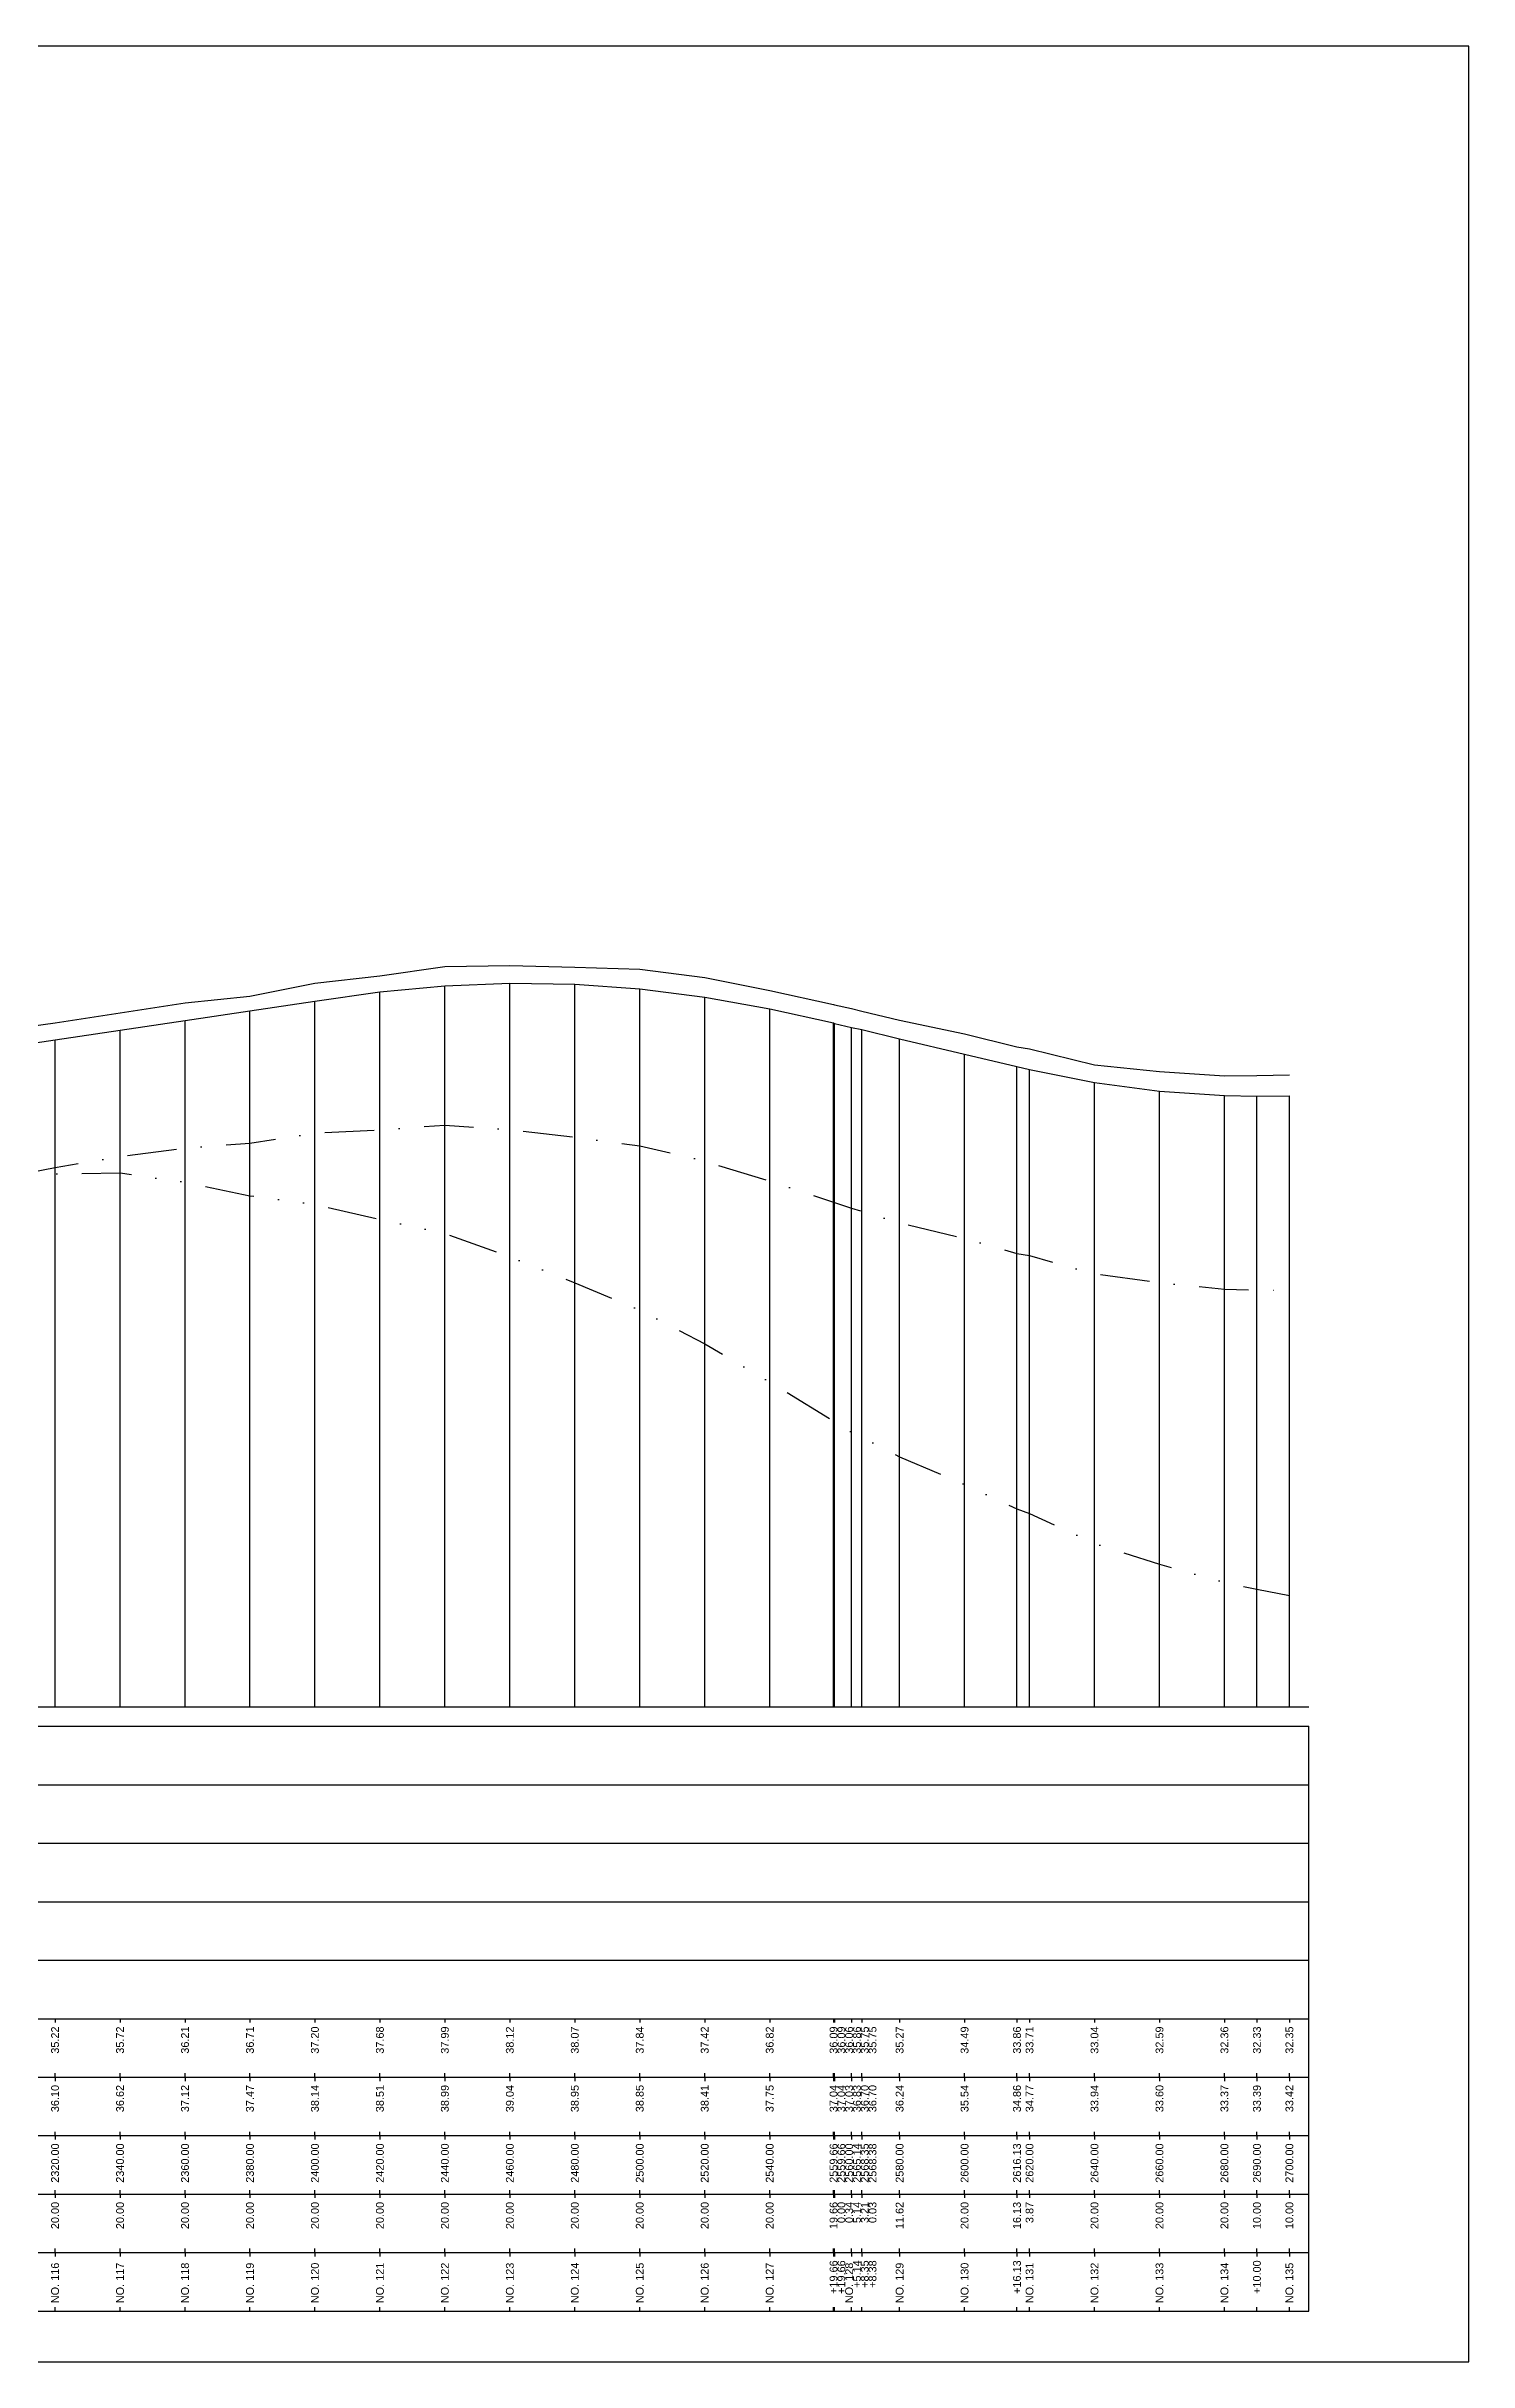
# Model space of a CAD drawing. Header units: millimetres. Extents: x -105495 to 3444, y -108190 to 2013.
# Drawn here: x 1357 to 1722, y -37996 to -37402 of the extents above; entities that cross this region are included whole.
import ezdxf
from ezdxf.enums import TextEntityAlignment as Align

# ---------------------------------------------------------------- set-up
doc = ezdxf.new("R2010")
doc.units = ezdxf.units.MM
doc.linetypes.add('DASHDOT', pattern=[25.4, 12.7, -6.35, 0, -6.35])
doc.linetypes.add('DIVIDE', pattern=[31.75, 12.7, -6.35, 0, -6.35, 0, -6.35])
for name, color, linetype in [('KZ_종단_계획선', 1, 'Continuous'), ('KZ_종단_도각', 7, 'Continuous'), ('KZ_종단_수직선', 7, 'Continuous'), ('KZ_종단_암선1', 56, 'DASHDOT'), ('KZ_종단_암선2', 4, 'DIVIDE'), ('KZ_종단_지반선', 3, 'Continuous'), ('KZ_종단_테이블문자', 7, 'Continuous'), ('KZ_종단_테이블선', 7, 'Continuous')]:
    doc.layers.add(name, color=color, linetype=linetype)
doc.styles.get("Standard").update_dxf_attribs({"font": 'arial.ttf'})

msp = doc.modelspace()

# ---------------------------------------------------------------- linework, layer by layer
at = {"layer": 'KZ_종단_계획선'}
msp.add_lwpolyline([(1342.67, -37659.37), (1359.33, -37656.89), (1376, -37654.4), (1392.67, -37651.94), (1409.33, -37649.46), (1426, -37646.98), (1442.67, -37644.61), (1459.33, -37643.04), (1476, -37642.38), (1492.67, -37642.64), (1509.33, -37643.82), (1526, -37645.9), (1542.67, -37648.91), (1559.05, -37652.56), (1559.05, -37652.56), (1559.33, -37652.71), (1563.62, -37653.72), (1566.29, -37654.26), (1566.32, -37654.27), (1576, -37656.63), (1592.67, -37660.55), (1606.11, -37663.71), (1609.33, -37664.46), (1626, -37667.82), (1642.67, -37670.07), (1659.33, -37671.2), (1667.67, -37671.36), (1676, -37671.23), (1676, -37671.23)], dxfattribs=at)
at = {"layer": 'KZ_종단_도각'}
msp.add_lwpolyline([(881, -37996), (1722, -37996), (1722, -37402), (881, -37402)], close=True, dxfattribs=at)
at = {"layer": 'KZ_종단_수직선'}
for p, q in [((1426, -37828), (1426, -37646.98)), ((1442.67, -37828), (1442.67, -37644.61)), ((1459.33, -37828), (1459.33, -37643.04)), ((1476, -37828), (1476, -37642.38)), ((1492.67, -37828), (1492.67, -37642.64)), ((1509.33, -37828), (1509.33, -37643.82)), ((1526, -37828), (1526, -37645.9)), ((1392.67, -37828), (1392.67, -37651.94)), ((1409.33, -37828), (1409.33, -37649.46)), ((1542.67, -37828), (1542.67, -37648.91)), ((1559.05, -37828), (1559.05, -37652.56)), ((1559.05, -37828), (1559.05, -37652.56)), ((1559.33, -37828), (1559.33, -37652.71)), ((1359.33, -37828), (1359.33, -37656.89)), ((1376, -37828), (1376, -37654.4)), ((1563.62, -37828), (1563.62, -37653.72)), ((1566.29, -37828), (1566.29, -37654.26)), ((1566.32, -37828), (1566.32, -37654.27)), ((1576, -37828), (1576, -37656.63)), ((1592.67, -37828), (1592.67, -37660.55)), ((1606.11, -37828), (1606.11, -37663.71)), ((1609.33, -37828), (1609.33, -37664.46)), ((1626, -37828), (1626, -37667.82)), ((1642.67, -37828), (1642.67, -37670.07)), ((1659.33, -37828), (1659.33, -37671.2)), ((1667.67, -37828), (1667.67, -37671.36)), ((1676, -37828), (1676, -37671.23))]:
    msp.add_line(p, q, dxfattribs=at)
at = {"layer": 'KZ_종단_암선1', "flags": 128}
msp.add_lwpolyline([(926, -37717.6), (942.67, -37719.37), (959.33, -37721.7), (976, -37723.82), (992.67, -37725.35), (1009.33, -37727.67), (1026, -37729.95), (1042.67, -37732.53), (1054.39, -37733.4), (1054.39, -37733.4), (1054.39, -37733.4), (1054.39, -37733.4), (1054.39, -37733.4), (1054.39, -37733.4), (1057.16, -37733.6), (1057.16, -37733.6), (1057.16, -37733.6), (1057.16, -37733.6), (1059.33, -37733.76), (1059.93, -37733.83), (1059.93, -37733.83), (1059.93, -37733.83), (1059.93, -37733.83), (1059.93, -37733.83), (1059.93, -37733.83), (1064.07, -37734.28), (1076, -37734.41), (1092.67, -37734.46), (1109.33, -37733.01), (1126, -37731.78), (1142.67, -37734.8), (1159.33, -37729.69), (1176, -37728.52), (1192.67, -37726.07), (1209.33, -37722.2), (1226, -37714.87), (1242.67, -37711.8), (1259.33, -37708.76), (1276, -37705.66), (1292.67, -37703.21), (1309.33, -37700.52), (1326, -37696.36), (1342.67, -37692.87), (1359.33, -37689.66), (1376, -37686.78), (1392.67, -37684.61), (1409.33, -37683.4), (1426, -37680.83), (1442.67, -37679.94), (1459.33, -37678.75), (1476, -37679.88), (1492.67, -37681.86), (1509.33, -37684.06), (1526, -37687.99), (1542.67, -37693.12), (1559.05, -37698.53), (1559.05, -37698.53), (1559.33, -37698.62), (1563.62, -37700.09), (1566.29, -37700.89), (1566.32, -37700.89), (1576, -37703.79), (1592.67, -37707.85), (1606.11, -37711.67), (1609.33, -37712.24), (1626, -37716.91), (1642.67, -37719.14), (1659.33, -37720.84), (1667.67, -37721.04), (1676, -37721.15)], dxfattribs=at)
at = {"layer": 'KZ_종단_암선2', "flags": 128}
msp.add_lwpolyline([(926, -37734.99), (942.67, -37735.4), (959.33, -37736.41), (976, -37737.26), (992.67, -37737.6), (1009.33, -37738.81), (1026, -37740.07), (1042.67, -37741.72), (1054.39, -37742), (1054.39, -37742), (1054.39, -37742), (1054.39, -37742), (1054.39, -37742), (1054.39, -37742), (1057.16, -37742.06), (1057.16, -37742.06), (1057.16, -37742.06), (1057.16, -37742.06), (1059.33, -37742.12), (1059.93, -37742.15), (1059.93, -37742.15), (1059.93, -37742.15), (1059.93, -37742.15), (1059.93, -37742.15), (1059.93, -37742.15), (1064.07, -37742.41), (1076, -37742.02), (1092.67, -37741.43), (1109.33, -37739.44), (1126, -37737.77), (1142.67, -37740.45), (1159.33, -37735.09), (1176, -37733.74), (1192.67, -37731.14), (1209.33, -37727.15), (1226, -37719.69), (1242.67, -37716.48), (1259.33, -37713.25), (1276, -37709.89), (1292.67, -37707.05), (1309.33, -37702.59), (1326, -37696.75), (1342.67, -37693.91), (1359.33, -37691.26), (1376, -37691), (1392.67, -37693.42), (1409.33, -37696.89), (1426, -37699.07), (1442.67, -37702.96), (1459.33, -37706.58), (1476, -37712.51), (1492.67, -37719.25), (1509.33, -37726.2), (1526, -37734.84), (1542.67, -37744.65), (1559.05, -37754.64), (1559.05, -37754.64), (1559.33, -37754.81), (1563.62, -37757.47), (1566.29, -37758.85), (1566.32, -37758.86), (1576, -37763.86), (1592.67, -37770.96), (1606.11, -37777.24), (1609.33, -37778.39), (1626, -37786.1), (1642.67, -37791.37), (1659.33, -37796.11), (1667.67, -37797.83), (1676, -37799.48)], dxfattribs=at)
at = {"layer": 'KZ_종단_지반선', "flags": 128}
msp.add_lwpolyline([(1342.67, -37654.82), (1359.33, -37652.52), (1376, -37649.92), (1392.67, -37647.41), (1409.33, -37645.65), (1426, -37642.31), (1442.67, -37640.43), (1459.33, -37638.06), (1476, -37637.81), (1492.67, -37638.24), (1509.33, -37638.77), (1526, -37640.93), (1542.67, -37644.23), (1559.05, -37647.81), (1559.05, -37647.81), (1559.33, -37647.87), (1563.62, -37648.86), (1566.29, -37649.5), (1566.32, -37649.5), (1576, -37651.81), (1592.67, -37655.32), (1606.11, -37658.71), (1609.33, -37659.17), (1626, -37663.3), (1642.67, -37664.98), (1659.33, -37666.14), (1667.67, -37666.06), (1676, -37665.89)], dxfattribs=at)
at = {"layer": 'KZ_종단_테이블선'}
for p, q in [((906, -37828), (1681, -37828)), ((906, -37833), (1681, -37833)), ((1681, -37848), (1681, -37833)), ((906, -37848), (1681, -37848)), ((1681, -37863), (1681, -37848)), ((906, -37863), (1681, -37863)), ((1681, -37878), (1681, -37863)), ((906, -37878), (1681, -37878)), ((1681, -37893), (1681, -37878)), ((906, -37893), (1681, -37893)), ((1681, -37908), (1681, -37893)), ((906, -37908), (1681, -37908)), ((1359.33, -37908), (1359.33, -37909)), ((1376, -37908), (1376, -37909)), ((1392.67, -37908), (1392.67, -37909)), ((1409.33, -37908), (1409.33, -37909)), ((1426, -37908), (1426, -37909)), ((1442.67, -37908), (1442.67, -37909)), ((1459.33, -37908), (1459.33, -37909)), ((1476, -37908), (1476, -37909)), ((1492.67, -37908), (1492.67, -37909)), ((1509.33, -37908), (1509.33, -37909)), ((1526, -37908), (1526, -37909)), ((1542.67, -37908), (1542.67, -37909)), ((1559.05, -37908), (1559.05, -37909)), ((1559.05, -37908), (1559.05, -37909)), ((1559.33, -37908), (1559.33, -37909)), ((1563.62, -37908), (1563.62, -37909)), ((1566.29, -37908), (1566.29, -37909)), ((1566.32, -37908), (1566.32, -37909)), ((1576, -37908), (1576, -37909)), ((1592.67, -37908), (1592.67, -37909)), ((1606.11, -37908), (1606.11, -37909)), ((1609.33, -37908), (1609.33, -37909)), ((1626, -37908), (1626, -37909)), ((1642.67, -37908), (1642.67, -37909)), ((1659.33, -37908), (1659.33, -37909)), ((1667.67, -37908), (1667.67, -37909)), ((1676, -37908), (1676, -37909)), ((1681, -37923), (1681, -37908)), ((906, -37923), (1681, -37923)), ((1359.33, -37923), (1359.33, -37922)), ((1359.33, -37923), (1359.33, -37924)), ((1376, -37923), (1376, -37922)), ((1376, -37923), (1376, -37924)), ((1392.67, -37923), (1392.67, -37922)), ((1392.67, -37923), (1392.67, -37924)), ((1409.33, -37923), (1409.33, -37922)), ((1409.33, -37923), (1409.33, -37924)), ((1426, -37923), (1426, -37922)), ((1426, -37923), (1426, -37924)), ((1442.67, -37923), (1442.67, -37922)), ((1442.67, -37923), (1442.67, -37924)), ((1459.33, -37923), (1459.33, -37922)), ((1459.33, -37923), (1459.33, -37924)), ((1476, -37923), (1476, -37922)), ((1476, -37923), (1476, -37924)), ((1492.67, -37923), (1492.67, -37922)), ((1492.67, -37923), (1492.67, -37924)), ((1509.33, -37923), (1509.33, -37922)), ((1509.33, -37923), (1509.33, -37924)), ((1526, -37923), (1526, -37922)), ((1526, -37923), (1526, -37924)), ((1542.67, -37923), (1542.67, -37922)), ((1542.67, -37923), (1542.67, -37924)), ((1559.05, -37923), (1559.05, -37922)), ((1559.05, -37923), (1559.05, -37922)), ((1559.05, -37923), (1559.05, -37924)), ((1559.05, -37923), (1559.05, -37924)), ((1559.33, -37923), (1559.33, -37922)), ((1559.33, -37923), (1559.33, -37924)), ((1563.62, -37923), (1563.62, -37922)), ((1563.62, -37923), (1563.62, -37924)), ((1566.29, -37923), (1566.29, -37922)), ((1566.29, -37923), (1566.29, -37924)), ((1566.32, -37923), (1566.32, -37922)), ((1566.32, -37923), (1566.32, -37924)), ((1576, -37923), (1576, -37922)), ((1576, -37923), (1576, -37924)), ((1592.67, -37923), (1592.67, -37922)), ((1592.67, -37923), (1592.67, -37924)), ((1606.11, -37923), (1606.11, -37922)), ((1606.11, -37923), (1606.11, -37924)), ((1609.33, -37923), (1609.33, -37922)), ((1609.33, -37923), (1609.33, -37924)), ((1626, -37923), (1626, -37922)), ((1626, -37923), (1626, -37924)), ((1642.67, -37923), (1642.67, -37922)), ((1642.67, -37923), (1642.67, -37924)), ((1659.33, -37923), (1659.33, -37922)), ((1659.33, -37923), (1659.33, -37924)), ((1667.67, -37923), (1667.67, -37922)), ((1667.67, -37923), (1667.67, -37924)), ((1676, -37923), (1676, -37922)), ((1676, -37923), (1676, -37924)), ((1681, -37938), (1681, -37923)), ((906, -37938), (1681, -37938)), ((1359.33, -37938), (1359.33, -37937)), ((1359.33, -37938), (1359.33, -37939)), ((1376, -37938), (1376, -37937)), ((1376, -37938), (1376, -37939)), ((1392.67, -37938), (1392.67, -37937)), ((1392.67, -37938), (1392.67, -37939)), ((1409.33, -37938), (1409.33, -37937)), ((1409.33, -37938), (1409.33, -37939)), ((1426, -37938), (1426, -37937)), ((1426, -37938), (1426, -37939)), ((1442.67, -37938), (1442.67, -37937)), ((1442.67, -37938), (1442.67, -37939)), ((1459.33, -37938), (1459.33, -37937)), ((1459.33, -37938), (1459.33, -37939)), ((1476, -37938), (1476, -37937)), ((1476, -37938), (1476, -37939)), ((1492.67, -37938), (1492.67, -37937)), ((1492.67, -37938), (1492.67, -37939)), ((1509.33, -37938), (1509.33, -37937)), ((1509.33, -37938), (1509.33, -37939)), ((1526, -37938), (1526, -37937)), ((1526, -37938), (1526, -37939)), ((1542.67, -37938), (1542.67, -37937)), ((1542.67, -37938), (1542.67, -37939)), ((1559.05, -37938), (1559.05, -37937)), ((1559.05, -37938), (1559.05, -37937)), ((1559.05, -37938), (1559.05, -37939)), ((1559.05, -37938), (1559.05, -37939)), ((1559.33, -37938), (1559.33, -37937)), ((1559.33, -37938), (1559.33, -37939)), ((1563.62, -37938), (1563.62, -37937)), ((1563.62, -37938), (1563.62, -37939)), ((1566.29, -37938), (1566.29, -37937)), ((1566.29, -37938), (1566.29, -37939)), ((1566.32, -37938), (1566.32, -37937)), ((1566.32, -37938), (1566.32, -37939)), ((1576, -37938), (1576, -37937)), ((1576, -37938), (1576, -37939)), ((1592.67, -37938), (1592.67, -37937)), ((1592.67, -37938), (1592.67, -37939)), ((1606.11, -37938), (1606.11, -37937)), ((1606.11, -37938), (1606.11, -37939)), ((1609.33, -37938), (1609.33, -37937)), ((1609.33, -37938), (1609.33, -37939)), ((1626, -37938), (1626, -37937)), ((1626, -37938), (1626, -37939)), ((1642.67, -37938), (1642.67, -37937)), ((1642.67, -37938), (1642.67, -37939)), ((1659.33, -37938), (1659.33, -37937)), ((1659.33, -37938), (1659.33, -37939)), ((1667.67, -37938), (1667.67, -37937)), ((1667.67, -37938), (1667.67, -37939)), ((1676, -37938), (1676, -37937)), ((1676, -37938), (1676, -37939)), ((1681, -37953), (1681, -37938)), ((906, -37953), (1681, -37953)), ((1359.33, -37953), (1359.33, -37952)), ((1359.33, -37953), (1359.33, -37954)), ((1376, -37953), (1376, -37952)), ((1376, -37953), (1376, -37954)), ((1392.67, -37953), (1392.67, -37952)), ((1392.67, -37953), (1392.67, -37954)), ((1409.33, -37953), (1409.33, -37952)), ((1409.33, -37953), (1409.33, -37954)), ((1426, -37953), (1426, -37952)), ((1426, -37953), (1426, -37954)), ((1442.67, -37953), (1442.67, -37952)), ((1442.67, -37953), (1442.67, -37954)), ((1459.33, -37953), (1459.33, -37952)), ((1459.33, -37953), (1459.33, -37954)), ((1476, -37953), (1476, -37952)), ((1476, -37953), (1476, -37954)), ((1492.67, -37953), (1492.67, -37952)), ((1492.67, -37953), (1492.67, -37954)), ((1509.33, -37953), (1509.33, -37952)), ((1509.33, -37953), (1509.33, -37954)), ((1526, -37953), (1526, -37952)), ((1526, -37953), (1526, -37954)), ((1542.67, -37953), (1542.67, -37952)), ((1542.67, -37953), (1542.67, -37954)), ((1559.05, -37953), (1559.05, -37952)), ((1559.05, -37953), (1559.05, -37952)), ((1559.05, -37953), (1559.05, -37954)), ((1559.05, -37953), (1559.05, -37954)), ((1559.33, -37953), (1559.33, -37952)), ((1559.33, -37953), (1559.33, -37954)), ((1563.62, -37953), (1563.62, -37952)), ((1563.62, -37953), (1563.62, -37954)), ((1566.29, -37953), (1566.29, -37952)), ((1566.29, -37953), (1566.29, -37954)), ((1566.32, -37953), (1566.32, -37952)), ((1566.32, -37953), (1566.32, -37954)), ((1576, -37953), (1576, -37952)), ((1576, -37953), (1576, -37954)), ((1592.67, -37953), (1592.67, -37952)), ((1592.67, -37953), (1592.67, -37954)), ((1606.11, -37953), (1606.11, -37952)), ((1606.11, -37953), (1606.11, -37954)), ((1609.33, -37953), (1609.33, -37952)), ((1609.33, -37953), (1609.33, -37954)), ((1626, -37953), (1626, -37952)), ((1626, -37953), (1626, -37954)), ((1642.67, -37953), (1642.67, -37952)), ((1642.67, -37953), (1642.67, -37954)), ((1659.33, -37953), (1659.33, -37952)), ((1659.33, -37953), (1659.33, -37954)), ((1667.67, -37953), (1667.67, -37952)), ((1667.67, -37953), (1667.67, -37954)), ((1676, -37953), (1676, -37952)), ((1676, -37953), (1676, -37954)), ((1681, -37968), (1681, -37953)), ((906, -37968), (1681, -37968)), ((1359.33, -37968), (1359.33, -37967)), ((1359.33, -37968), (1359.33, -37969)), ((1376, -37968), (1376, -37967)), ((1376, -37968), (1376, -37969)), ((1392.67, -37968), (1392.67, -37967)), ((1392.67, -37968), (1392.67, -37969)), ((1409.33, -37968), (1409.33, -37967)), ((1409.33, -37968), (1409.33, -37969)), ((1426, -37968), (1426, -37967)), ((1426, -37968), (1426, -37969)), ((1442.67, -37968), (1442.67, -37967)), ((1442.67, -37968), (1442.67, -37969)), ((1459.33, -37968), (1459.33, -37967)), ((1459.33, -37968), (1459.33, -37969)), ((1476, -37968), (1476, -37967)), ((1476, -37968), (1476, -37969)), ((1492.67, -37968), (1492.67, -37967)), ((1492.67, -37968), (1492.67, -37969)), ((1509.33, -37968), (1509.33, -37967)), ((1509.33, -37968), (1509.33, -37969)), ((1526, -37968), (1526, -37967)), ((1526, -37968), (1526, -37969)), ((1542.67, -37968), (1542.67, -37967)), ((1542.67, -37968), (1542.67, -37969)), ((1559.05, -37968), (1559.05, -37967)), ((1559.05, -37968), (1559.05, -37967)), ((1559.05, -37968), (1559.05, -37969)), ((1559.05, -37968), (1559.05, -37969)), ((1559.33, -37968), (1559.33, -37967)), ((1559.33, -37968), (1559.33, -37969)), ((1563.62, -37968), (1563.62, -37967)), ((1563.62, -37968), (1563.62, -37969)), ((1566.29, -37968), (1566.29, -37967)), ((1566.29, -37968), (1566.29, -37969)), ((1566.32, -37968), (1566.32, -37967)), ((1566.32, -37968), (1566.32, -37969)), ((1576, -37968), (1576, -37967)), ((1576, -37968), (1576, -37969)), ((1592.67, -37968), (1592.67, -37967)), ((1592.67, -37968), (1592.67, -37969)), ((1606.11, -37968), (1606.11, -37967)), ((1606.11, -37968), (1606.11, -37969)), ((1609.33, -37968), (1609.33, -37967)), ((1609.33, -37968), (1609.33, -37969)), ((1626, -37968), (1626, -37967)), ((1626, -37968), (1626, -37969)), ((1642.67, -37968), (1642.67, -37967)), ((1642.67, -37968), (1642.67, -37969)), ((1659.33, -37968), (1659.33, -37967)), ((1659.33, -37968), (1659.33, -37969)), ((1667.67, -37968), (1667.67, -37967)), ((1667.67, -37968), (1667.67, -37969)), ((1676, -37968), (1676, -37967)), ((1676, -37968), (1676, -37969)), ((1681, -37983), (1681, -37968)), ((906, -37983), (1681, -37983)), ((1359.33, -37983), (1359.33, -37982)), ((1376, -37983), (1376, -37982)), ((1392.67, -37983), (1392.67, -37982)), ((1409.33, -37983), (1409.33, -37982)), ((1426, -37983), (1426, -37982)), ((1442.67, -37983), (1442.67, -37982)), ((1459.33, -37983), (1459.33, -37982)), ((1476, -37983), (1476, -37982)), ((1492.67, -37983), (1492.67, -37982)), ((1509.33, -37983), (1509.33, -37982)), ((1526, -37983), (1526, -37982)), ((1542.67, -37983), (1542.67, -37982)), ((1559.05, -37983), (1559.05, -37982)), ((1559.05, -37983), (1559.05, -37982)), ((1559.33, -37983), (1559.33, -37982)), ((1563.62, -37983), (1563.62, -37982)), ((1566.29, -37983), (1566.29, -37982)), ((1566.32, -37983), (1566.32, -37982)), ((1576, -37983), (1576, -37982)), ((1592.67, -37983), (1592.67, -37982)), ((1606.11, -37983), (1606.11, -37982)), ((1609.33, -37983), (1609.33, -37982)), ((1626, -37983), (1626, -37982)), ((1642.67, -37983), (1642.67, -37982)), ((1659.33, -37983), (1659.33, -37982)), ((1667.67, -37983), (1667.67, -37982)), ((1676, -37983), (1676, -37982))]:
    msp.add_line(p, q, dxfattribs=at)

# ---------------------------------------------------------------- texts
at = {"layer": 'KZ_종단_테이블문자'}
for s, p in [('35.22', (1359.33, -37910)), ('35.72', (1376, -37910)), ('36.21', (1392.67, -37910)), ('36.71', (1409.33, -37910)), ('37.20', (1426, -37910)), ('37.68', (1442.67, -37910)), ('37.99', (1459.33, -37910)), ('38.12', (1476, -37910)), ('38.07', (1492.67, -37910)), ('37.84', (1509.33, -37910)), ('37.42', (1526, -37910)), ('36.82', (1542.67, -37910)), ('36.09', (1559.05, -37910)), ('36.09', (1561.05, -37910)), ('36.06', (1563.05, -37910)), ('35.86', (1565.05, -37910)), ('35.75', (1567.05, -37910)), ('35.75', (1569.05, -37910)), ('35.27', (1576, -37910)), ('34.49', (1592.67, -37910)), ('33.86', (1606.11, -37910)), ('33.71', (1609.33, -37910)), ('33.04', (1626, -37910)), ('32.59', (1642.67, -37910)), ('32.36', (1659.33, -37910)), ('32.33', (1667.67, -37910)), ('32.35', (1676, -37910)), ('36.10', (1359.33, -37925)), ('36.62', (1376, -37925)), ('37.12', (1392.67, -37925)), ('37.47', (1409.33, -37925)), ('38.14', (1426, -37925)), ('38.51', (1442.67, -37925)), ('38.99', (1459.33, -37925)), ('39.04', (1476, -37925)), ('38.95', (1492.67, -37925)), ('38.85', (1509.33, -37925)), ('38.41', (1526, -37925)), ('37.75', (1542.67, -37925)), ('37.04', (1559.05, -37925)), ('37.04', (1561.05, -37925)), ('37.03', (1563.05, -37925)), ('36.83', (1565.05, -37925)), ('36.70', (1567.05, -37925)), ('36.70', (1569.05, -37925)), ('36.24', (1576, -37925)), ('35.54', (1592.67, -37925)), ('34.86', (1606.11, -37925)), ('34.77', (1609.33, -37925)), ('33.94', (1626, -37925)), ('33.60', (1642.67, -37925)), ('33.37', (1659.33, -37925)), ('33.39', (1667.67, -37925)), ('33.42', (1676, -37925)), ('2320.00', (1359.33, -37940)), ('2340.00', (1376, -37940)), ('2360.00', (1392.67, -37940)), ('2380.00', (1409.33, -37940)), ('2400.00', (1426, -37940)), ('2420.00', (1442.67, -37940)), ('2440.00', (1459.33, -37940)), ('2460.00', (1476, -37940)), ('2480.00', (1492.67, -37940)), ('2500.00', (1509.33, -37940)), ('2520.00', (1526, -37940)), ('2540.00', (1542.67, -37940)), ('2559.66', (1559.05, -37940)), ('2559.66', (1561.05, -37940)), ('2560.00', (1563.05, -37940)), ('2565.14', (1565.05, -37940)), ('2568.35', (1567.05, -37940)), ('2568.38', (1569.05, -37940)), ('2580.00', (1576, -37940)), ('2600.00', (1592.67, -37940)), ('2616.13', (1606.11, -37940)), ('2620.00', (1609.33, -37940)), ('2640.00', (1626, -37940)), ('2660.00', (1642.67, -37940)), ('2680.00', (1659.33, -37940)), ('2690.00', (1667.67, -37940)), ('2700.00', (1676, -37940)), ('20.00', (1359.33, -37955)), ('20.00', (1376, -37955)), ('20.00', (1392.67, -37955)), ('20.00', (1409.33, -37955)), ('20.00', (1426, -37955)), ('20.00', (1442.67, -37955)), ('20.00', (1459.33, -37955)), ('20.00', (1476, -37955)), ('20.00', (1492.67, -37955)), ('20.00', (1509.33, -37955)), ('20.00', (1526, -37955)), ('20.00', (1542.67, -37955)), ('19.66', (1559.05, -37955)), ('0.00', (1561.05, -37955)), ('0.34', (1563.05, -37955)), ('5.14', (1565.05, -37955)), ('3.21', (1567.05, -37955)), ('0.03', (1569.05, -37955)), ('11.62', (1576, -37955)), ('20.00', (1592.67, -37955)), ('16.13', (1606.11, -37955)), ('3.87', (1609.33, -37955)), ('20.00', (1626, -37955)), ('20.00', (1642.67, -37955)), ('20.00', (1659.33, -37955)), ('10.00', (1667.67, -37955)), ('10.00', (1676, -37955)), ('+19.66', (1559.05, -37970)), ('+19.66', (1561.05, -37970)), ('+5.14', (1565.05, -37970)), ('+8.35', (1567.05, -37970)), ('+8.38', (1569.05, -37970)), ('+16.13', (1606.11, -37970)), ('+10.00', (1667.67, -37970))]:
    msp.add_text(s, height=2, rotation=90, dxfattribs=at).set_placement(p, align=Align.MIDDLE_RIGHT)
for s, p in [('NO. 116', (1359.33, -37981)), ('NO. 117', (1376, -37981)), ('NO. 118', (1392.67, -37981)), ('NO. 119', (1409.33, -37981)), ('NO. 120', (1426, -37981)), ('NO. 121', (1442.67, -37981)), ('NO. 122', (1459.33, -37981)), ('NO. 123', (1476, -37981)), ('NO. 124', (1492.67, -37981)), ('NO. 125', (1509.33, -37981)), ('NO. 126', (1526, -37981)), ('NO. 127', (1542.67, -37981)), ('NO. 128', (1563.05, -37981)), ('NO. 129', (1576, -37981)), ('NO. 130', (1592.67, -37981)), ('NO. 131', (1609.33, -37981)), ('NO. 132', (1626, -37981)), ('NO. 133', (1642.67, -37981)), ('NO. 134', (1659.33, -37981)), ('NO. 135', (1676, -37981))]:
    msp.add_text(s, height=2, rotation=90, dxfattribs=at).set_placement(p, align=Align.MIDDLE_LEFT)

doc.saveas('drawing.dxf')
